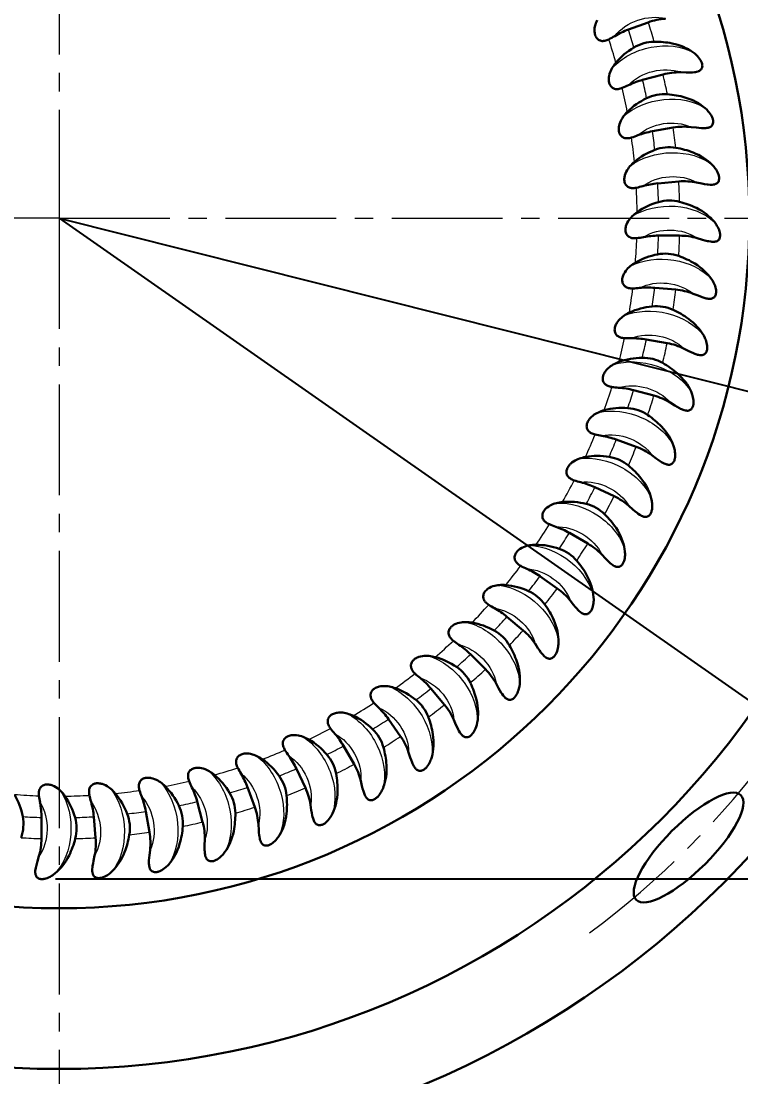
# Model space of a CAD drawing. Extents: x 89 to 617, y -10 to 440.
# Drawn here: x 232.01 to 266.08, y 161.54 to 211.52 of the extents above; entities that cross this region are included whole.
import ezdxf

# ---------------------------------------------------------------- set-up
doc = ezdxf.new("R2010")
doc.units = 0
doc.header["$LTSCALE"] = 7
doc.header["$MEASUREMENT"] = 0
doc.linetypes.add('CENTER2', pattern=[1.125, 0.75, -0.125, 0.125, -0.125])
doc.layers.get('0').update_dxf_attribs({"linetype": 'CONTINUOUS', "lineweight": 15})
for name, color, linetype, lineweight in [('1', 1, 'CENTER2', 15), ('3', 3, 'CONTINUOUS', 30), ('8', 250, 'CONTINUOUS', 15)]:
    doc.layers.add(name, color=color, linetype=linetype, lineweight=lineweight)
doc.styles.add('ITALICT', font='ITALICT.shx', dxfattribs={"width": 0.8, "height": 3})
doc.dimstyles.get("Standard").update_dxf_attribs({"dimtxt": 3, "dimasz": 3, "dimexe": 0.5, "dimexo": 0.5, "dimgap": 0.8, "dimtad": 1, "dimdsep": 46, "dimtxsty": 'ITALICT', "dimcen": 0.09, "dimazin": 2, "dimtfac": 1, "dimtmove": 0, "dimatfit": 3, "dimfxl": 1, "dimtolj": 1, "dimtzin": 0, "dimarcsym": 0})

# ---------------------------------------------------------------- blocks, each defined once
blk = doc.blocks.new('*D10')
at = {"color": 0, "lineweight": -2, "transparency": 16777216}
for p, q in [((235.162, 233.487), (314.622, 233.487)), ((314.122, 173.922), (314.122, 230.487)), ((233.636, 170.922), (314.622, 170.922))]:
    blk.add_line(p, q, dxfattribs=at)
at = {"color": 0, "transparency": 16777216}
for points in [[(313.622, 230.487), (314.622, 230.487), (314.122, 233.487)], [(313.622, 173.922), (314.622, 173.922), (314.122, 170.922)]]:
    blk.add_solid(points, dxfattribs=at)
at = {"color": 0, "transparency": 16777216, "insert": (311.822, 203.447), "char_height": 3, "attachment_point": 5, "rotation": 90, "style": 'ITALICT'}
blk.add_mtext('\\A1;62.6', dxfattribs=at)
blk = doc.blocks.new('*D48')
at = {"color": 0, "lineweight": -2, "transparency": 16777216}
for p, q in [((234.307, 278.197), (340.204, 278.197)), ((339.704, 275.197), (339.704, 129.197)), ((234.307, 126.197), (340.204, 126.197))]:
    blk.add_line(p, q, dxfattribs=at)
at = {"color": 0, "transparency": 16777216}
for points in [[(339.204, 275.197), (340.204, 275.197), (339.704, 278.197)], [(339.204, 129.197), (340.204, 129.197), (339.704, 126.197)]]:
    blk.add_solid(points, dxfattribs=at)
at = {"color": 0, "transparency": 16777216, "insert": (337.404, 202.197), "char_height": 3, "attachment_point": 5, "rotation": 90, "style": 'ITALICT'}
blk.add_mtext('\\A1;152', dxfattribs=at)
blk = doc.blocks.new('*D51')
at = {"color": 0, "lineweight": -2, "transparency": 16777216}
for p, q in [((233.807, 202.197), (289.087, 188.3)), ((306.788, 183.85), (291.997, 187.568))]:
    blk.add_line(p, q, dxfattribs=at)
at = {"color": 0, "transparency": 16777216}
blk.add_solid([(292.119, 188.053), (291.875, 187.084), (289.087, 188.3)], dxfattribs=at)
at = {"color": 0, "transparency": 16777216, "insert": (303.026, 187.167), "char_height": 3, "attachment_point": 5, "rotation": 345.8882, "style": 'ITALICT'}
blk.add_mtext('\\A1;R57', dxfattribs=at)
blk = doc.blocks.new('*D52')
at = {"color": 0, "lineweight": -2, "transparency": 16777216}
for p, q in [((233.807, 202.197), (288.098, 164.228)), ((309.376, 149.346), (290.556, 162.509))]:
    blk.add_line(p, q, dxfattribs=at)
blk.add_arc((233.807, 202.197), 66.25, 321.48913, 325.46446, dxfattribs=at)
at = {"color": 0, "transparency": 16777216}
blk.add_solid([(290.842, 162.919), (290.269, 162.099), (288.098, 164.228)], dxfattribs=at)
at = {"color": 0, "transparency": 16777216, "insert": (304.56, 155.521), "char_height": 3, "attachment_point": 5, "rotation": 325.032, "style": 'ITALICT'}
blk.add_mtext('\\A1;R66.25', dxfattribs=at)
blk = doc.blocks.new('*D54')
at = {"color": 0, "lineweight": -2, "transparency": 16777216}
for p, q in [((173.432, 224.172), (156.954, 230.17)), ((170.807, 202.197), (152.021, 202.197))]:
    blk.add_line(p, q, dxfattribs=at)
blk.add_arc((233.807, 202.197), 81.286, 162.11471, 177.88529, dxfattribs=at)
at = {"color": 0, "transparency": 16777216}
for points in [[(155.977, 227.324), (156.922, 226.999), (157.423, 229.999)], [(153.077, 205.188), (152.077, 205.206), (152.521, 202.197)]]:
    blk.add_solid(points, dxfattribs=at)
at = {"color": 0, "transparency": 16777216, "insert": (151.491, 216.712), "char_height": 3, "attachment_point": 5, "rotation": 80, "style": 'ITALICT'}
blk.add_mtext('\\A1;20°', dxfattribs=at)
blk = doc.blocks.new('*D55')
at = {"color": 0, "lineweight": -2, "transparency": 16777216}
for p, q in [((181.658, 254.346), (170.053, 265.951)), ((170.807, 202.197), (143.645, 202.197))]:
    blk.add_line(p, q, dxfattribs=at)
blk.add_arc((233.807, 202.197), 89.662, 136.91715, 178.08285, dxfattribs=at)
at = {"color": 0, "transparency": 16777216}
for points in [[(167.962, 263.789), (168.681, 263.094), (170.407, 265.598)], [(144.696, 205.189), (143.696, 205.205), (144.145, 202.197)]]:
    blk.add_solid(points, dxfattribs=at)
at = {"color": 0, "transparency": 16777216, "insert": (148.846, 237.39), "char_height": 3, "attachment_point": 5, "rotation": 67.5, "style": 'ITALICT'}
blk.add_mtext('\\A1;45°', dxfattribs=at)
blk = doc.blocks.new('*U67')
at = {"layer": '1'}
blk.add_arc((42.14, 0), 42.14, 171.5767, 188.4233, dxfattribs=at)
at = {"layer": '3'}
blk.add_ellipse((0, 0), major_axis=(0, 3.5), ratio=0.316357, dxfattribs=at)
blk = doc.blocks.new('*U68')
at = {"color": 0, "linetype": 'ByBlock', "lineweight": -2, "rotation": 135.0000000000001}
blk.add_blockref('*U67', (263.605, 172.4), dxfattribs=at)

msp = doc.modelspace()

# ---------------------------------------------------------------- linework, layer by layer
at = {"layer": '1'}
for p, q in [((233.807, 278.197), (233.807, 202.197)), ((233.807, 202.197), (171.307, 202.197)), ((233.807, 202.197), (296.307, 202.197)), ((233.807, 202.197), (233.807, 126.197))]:
    msp.add_line(p, q, dxfattribs=at)
msp.add_arc((233.807, 202.197), 57, 193.4627, 347.3297, dxfattribs=at)
at = {"layer": '3'}
for radius in [44.5, 40.28, 32.675]:
    msp.add_circle((233.807, 202.197), radius, dxfattribs=at)
at = {"layer": '8', "lineweight": 30, "ltscale": 0.02501}
for p, q in [((260.756, 211.121), (261.696, 211.463)), ((261.431, 208.738), (262.398, 208.997)), ((262.147, 203.842), (263.144, 203.929)), ((261.001, 194.05), (261.967, 193.791)), ((260.187, 191.711), (261.127, 191.369)), ((259.173, 189.452), (260.08, 189.029)), ((256.574, 185.241), (257.394, 184.667)), ((255.01, 183.321), (255.776, 182.678)), ((253.284, 181.545), (253.991, 180.838)), ((249.402, 178.477), (249.976, 177.657)), ((247.275, 177.208), (247.775, 176.341)), ((237.916, 174.109), (238.09, 173.123)), ((232.976, 173.822), (232.976, 172.821)), ((235.452, 173.857), (235.54, 172.861))]:
    msp.add_line(p, q, dxfattribs=at)
at = {"layer": '8', "lineweight": 30, "ltscale": 0.025011}
for p, q in [((261.896, 206.306), (262.881, 206.48)), ((262.183, 201.366), (263.183, 201.366)), ((262.002, 198.896), (262.999, 198.809)), ((261.607, 196.451), (262.593, 196.278)), ((251.41, 179.926), (252.053, 179.16)), ((245.046, 176.129), (245.469, 175.222)), ((242.731, 175.249), (243.073, 174.309)), ((240.349, 174.574), (240.607, 173.607))]:
    msp.add_line(p, q, dxfattribs=at)
at = {"layer": '8', "lineweight": 30, "ltscale": 0.025009}
msp.add_line((257.966, 187.29), (258.832, 186.789), dxfattribs=at)
at = {"layer": '8', "lineweight": 30}
for points in [[(259.832, 210.658), (259.787, 210.637), (259.741, 210.618), (259.693, 210.602), (259.644, 210.59), (259.612, 210.585), (259.58, 210.581), (259.55, 210.58), (259.522, 210.58), (259.474, 210.586), (259.431, 210.597), (259.395, 210.611), (259.37, 210.623), (259.348, 210.636), (259.31, 210.666), (259.277, 210.698), (259.25, 210.732), (259.227, 210.767), (259.208, 210.805), (259.196, 210.834), (259.185, 210.864), (259.172, 210.914), (259.162, 210.965), (259.156, 211.017), (259.154, 211.058), (259.155, 211.098), (259.161, 211.182), (259.175, 211.268), (259.196, 211.356), (259.218, 211.424), (259.245, 211.493), (259.276, 211.564)], [(263.816, 210.049), (263.902, 209.982), (263.944, 209.947), (263.984, 209.909), (264.035, 209.857), (264.084, 209.801), (264.129, 209.743), (264.17, 209.679), (264.191, 209.643), (264.209, 209.606), (264.222, 209.574), (264.234, 209.543), (264.245, 209.507), (264.253, 209.47), (264.257, 209.434), (264.259, 209.397), (264.254, 209.352), (264.243, 209.31), (264.226, 209.272), (264.202, 209.238), (264.175, 209.209), (264.145, 209.185), (264.12, 209.17), (264.094, 209.157), (264.067, 209.145), (264.039, 209.135), (263.982, 209.119), (263.937, 209.11), (263.892, 209.103), (263.799, 209.094), (263.737, 209.091), (263.61, 209.089), (263.486, 209.091), (263.235, 209.098)], [(260.47, 208.357), (260.424, 208.341), (260.376, 208.326), (260.327, 208.314), (260.277, 208.306), (260.244, 208.304), (260.213, 208.303), (260.183, 208.304), (260.155, 208.307), (260.107, 208.317), (260.066, 208.332), (260.031, 208.349), (260.007, 208.363), (259.986, 208.378), (259.951, 208.411), (259.921, 208.445), (259.897, 208.482), (259.878, 208.519), (259.862, 208.558), (259.852, 208.588), (259.844, 208.619), (259.835, 208.67), (259.83, 208.722), (259.829, 208.775), (259.83, 208.815), (259.834, 208.855), (259.847, 208.938), (259.869, 209.022), (259.898, 209.108), (259.926, 209.174), (259.958, 209.241), (259.996, 209.308)], [(260.906, 206.01), (260.858, 205.997), (260.809, 205.987), (260.759, 205.98), (260.709, 205.976), (260.676, 205.976), (260.644, 205.978), (260.615, 205.982), (260.587, 205.988), (260.54, 206.002), (260.501, 206.02), (260.467, 206.04), (260.445, 206.056), (260.425, 206.073), (260.393, 206.109), (260.366, 206.146), (260.346, 206.184), (260.329, 206.223), (260.317, 206.263), (260.31, 206.294), (260.305, 206.325), (260.3, 206.377), (260.299, 206.429), (260.303, 206.482), (260.308, 206.522), (260.315, 206.562), (260.336, 206.643), (260.364, 206.725), (260.401, 206.808), (260.434, 206.871), (260.473, 206.935), (260.516, 206.999)], [(264.386, 207.404), (264.466, 207.33), (264.505, 207.291), (264.541, 207.25), (264.588, 207.193), (264.631, 207.134), (264.671, 207.071), (264.707, 207.005), (264.724, 206.967), (264.739, 206.928), (264.75, 206.895), (264.758, 206.863), (264.766, 206.826), (264.771, 206.789), (264.772, 206.752), (264.77, 206.716), (264.762, 206.672), (264.747, 206.63), (264.727, 206.594), (264.7, 206.562), (264.671, 206.536), (264.638, 206.515), (264.612, 206.502), (264.585, 206.49), (264.558, 206.481), (264.529, 206.474), (264.47, 206.463), (264.425, 206.458), (264.379, 206.455), (264.286, 206.454), (264.224, 206.456), (264.098, 206.466), (263.974, 206.478), (263.725, 206.507)], [(261.135, 203.634), (261.086, 203.625), (261.037, 203.619), (260.986, 203.616), (260.936, 203.617), (260.903, 203.62), (260.872, 203.625), (260.843, 203.631), (260.815, 203.639), (260.77, 203.657), (260.732, 203.679), (260.7, 203.702), (260.68, 203.72), (260.662, 203.738), (260.632, 203.777), (260.61, 203.816), (260.592, 203.856), (260.579, 203.896), (260.57, 203.937), (260.566, 203.968), (260.564, 204), (260.563, 204.052), (260.567, 204.104), (260.575, 204.156), (260.584, 204.195), (260.595, 204.235), (260.622, 204.314), (260.658, 204.393), (260.702, 204.473), (260.74, 204.533), (260.784, 204.593), (260.833, 204.653)], [(264.724, 204.719), (264.797, 204.638), (264.832, 204.596), (264.865, 204.552), (264.906, 204.492), (264.944, 204.428), (264.978, 204.363), (265.008, 204.293), (265.022, 204.254), (265.034, 204.214), (265.041, 204.181), (265.047, 204.147), (265.052, 204.11), (265.053, 204.073), (265.051, 204.036), (265.046, 204), (265.034, 203.957), (265.016, 203.917), (264.992, 203.882), (264.963, 203.853), (264.932, 203.829), (264.897, 203.811), (264.87, 203.8), (264.842, 203.792), (264.814, 203.785), (264.785, 203.78), (264.725, 203.774), (264.68, 203.773), (264.634, 203.774), (264.541, 203.781), (264.479, 203.789), (264.354, 203.809), (264.232, 203.833), (263.986, 203.883)], [(261.156, 201.247), (261.107, 201.242), (261.057, 201.241), (261.006, 201.242), (260.956, 201.248), (260.924, 201.253), (260.893, 201.261), (260.865, 201.27), (260.838, 201.28), (260.795, 201.302), (260.759, 201.326), (260.729, 201.352), (260.71, 201.372), (260.694, 201.392), (260.668, 201.433), (260.649, 201.474), (260.635, 201.515), (260.626, 201.556), (260.62, 201.598), (260.619, 201.629), (260.619, 201.661), (260.623, 201.713), (260.632, 201.764), (260.644, 201.816), (260.656, 201.854), (260.67, 201.892), (260.705, 201.969), (260.747, 202.044), (260.798, 202.12), (260.841, 202.176), (260.89, 202.232), (260.944, 202.288)], [(264.826, 202.015), (264.892, 201.928), (264.923, 201.883), (264.952, 201.836), (264.988, 201.772), (265.02, 201.706), (265.049, 201.638), (265.072, 201.566), (265.082, 201.526), (265.09, 201.485), (265.095, 201.451), (265.098, 201.417), (265.099, 201.38), (265.098, 201.343), (265.093, 201.306), (265.084, 201.271), (265.069, 201.228), (265.047, 201.19), (265.02, 201.158), (264.989, 201.131), (264.955, 201.111), (264.92, 201.095), (264.892, 201.087), (264.863, 201.081), (264.834, 201.076), (264.805, 201.074), (264.745, 201.073), (264.7, 201.076), (264.654, 201.081), (264.563, 201.097), (264.501, 201.11), (264.379, 201.141), (264.259, 201.175), (264.019, 201.246)], [(260.969, 198.867), (260.92, 198.867), (260.87, 198.869), (260.819, 198.875), (260.77, 198.885), (260.738, 198.893), (260.709, 198.904), (260.681, 198.915), (260.655, 198.928), (260.614, 198.953), (260.58, 198.981), (260.553, 199.009), (260.536, 199.03), (260.522, 199.052), (260.499, 199.095), (260.483, 199.137), (260.473, 199.179), (260.468, 199.221), (260.466, 199.263), (260.467, 199.295), (260.47, 199.326), (260.479, 199.378), (260.492, 199.428), (260.509, 199.478), (260.524, 199.515), (260.542, 199.552), (260.582, 199.625), (260.631, 199.697), (260.688, 199.768), (260.737, 199.82), (260.79, 199.872), (260.849, 199.922)], [(264.692, 199.312), (264.75, 199.22), (264.777, 199.172), (264.802, 199.123), (264.832, 199.056), (264.859, 198.988), (264.881, 198.917), (264.898, 198.843), (264.905, 198.802), (264.909, 198.761), (264.911, 198.727), (264.911, 198.693), (264.909, 198.656), (264.904, 198.619), (264.896, 198.583), (264.885, 198.548), (264.865, 198.508), (264.84, 198.472), (264.811, 198.441), (264.777, 198.417), (264.742, 198.4), (264.705, 198.388), (264.677, 198.382), (264.648, 198.378), (264.618, 198.377), (264.589, 198.377), (264.53, 198.381), (264.484, 198.388), (264.439, 198.397), (264.35, 198.42), (264.29, 198.439), (264.17, 198.481), (264.054, 198.525), (263.821, 198.617)], [(260.576, 196.512), (260.527, 196.516), (260.477, 196.523), (260.427, 196.534), (260.379, 196.548), (260.348, 196.559), (260.319, 196.572), (260.293, 196.585), (260.268, 196.6), (260.23, 196.629), (260.198, 196.66), (260.173, 196.69), (260.158, 196.713), (260.146, 196.735), (260.127, 196.78), (260.115, 196.824), (260.109, 196.867), (260.107, 196.909), (260.109, 196.951), (260.113, 196.982), (260.118, 197.014), (260.132, 197.064), (260.149, 197.113), (260.17, 197.161), (260.189, 197.197), (260.209, 197.232), (260.256, 197.301), (260.311, 197.369), (260.374, 197.434), (260.427, 197.482), (260.485, 197.529), (260.547, 197.574)], [(264.323, 196.632), (264.373, 196.534), (264.395, 196.484), (264.416, 196.434), (264.44, 196.364), (264.461, 196.294), (264.477, 196.221), (264.487, 196.146), (264.491, 196.105), (264.491, 196.063), (264.49, 196.029), (264.488, 195.996), (264.482, 195.959), (264.474, 195.922), (264.463, 195.887), (264.448, 195.854), (264.425, 195.815), (264.398, 195.781), (264.366, 195.754), (264.33, 195.733), (264.294, 195.718), (264.256, 195.71), (264.227, 195.706), (264.198, 195.705), (264.168, 195.706), (264.139, 195.708), (264.08, 195.718), (264.036, 195.729), (263.992, 195.742), (263.904, 195.773), (263.846, 195.796), (263.731, 195.848), (263.619, 195.903), (263.394, 196.015)], [(259.978, 194.201), (259.93, 194.209), (259.881, 194.221), (259.832, 194.235), (259.785, 194.253), (259.756, 194.267), (259.728, 194.282), (259.703, 194.298), (259.68, 194.315), (259.644, 194.347), (259.615, 194.381), (259.593, 194.413), (259.58, 194.437), (259.57, 194.461), (259.555, 194.507), (259.547, 194.551), (259.544, 194.595), (259.546, 194.637), (259.552, 194.679), (259.558, 194.71), (259.567, 194.74), (259.584, 194.789), (259.606, 194.836), (259.631, 194.883), (259.653, 194.917), (259.676, 194.95), (259.729, 195.015), (259.789, 195.077), (259.858, 195.137), (259.915, 195.18), (259.976, 195.222), (260.043, 195.261)], [(263.722, 193.993), (263.763, 193.892), (263.781, 193.84), (263.797, 193.788), (263.816, 193.717), (263.83, 193.644), (263.839, 193.571), (263.843, 193.496), (263.843, 193.454), (263.84, 193.412), (263.836, 193.379), (263.83, 193.345), (263.822, 193.309), (263.81, 193.273), (263.796, 193.239), (263.779, 193.207), (263.753, 193.17), (263.722, 193.139), (263.688, 193.115), (263.65, 193.097), (263.613, 193.086), (263.574, 193.08), (263.545, 193.08), (263.516, 193.081), (263.487, 193.084), (263.458, 193.09), (263.4, 193.104), (263.357, 193.119), (263.314, 193.136), (263.23, 193.174), (263.174, 193.203), (263.064, 193.265), (262.957, 193.329), (262.743, 193.46)], [(259.182, 191.95), (259.134, 191.963), (259.086, 191.979), (259.039, 191.997), (258.994, 192.019), (258.966, 192.036), (258.939, 192.053), (258.916, 192.071), (258.894, 192.09), (258.861, 192.126), (258.836, 192.161), (258.816, 192.195), (258.806, 192.22), (258.797, 192.245), (258.787, 192.292), (258.782, 192.337), (258.784, 192.381), (258.789, 192.423), (258.798, 192.464), (258.808, 192.494), (258.819, 192.523), (258.84, 192.571), (258.866, 192.616), (258.895, 192.66), (258.92, 192.692), (258.946, 192.723), (259.004, 192.783), (259.07, 192.84), (259.143, 192.893), (259.204, 192.932), (259.269, 192.967), (259.338, 193.001)], [(262.893, 191.417), (262.925, 191.313), (262.939, 191.26), (262.95, 191.206), (262.962, 191.134), (262.97, 191.06), (262.973, 190.986), (262.971, 190.911), (262.967, 190.869), (262.96, 190.828), (262.953, 190.795), (262.945, 190.762), (262.933, 190.727), (262.918, 190.692), (262.901, 190.66), (262.881, 190.629), (262.852, 190.595), (262.819, 190.567), (262.782, 190.545), (262.744, 190.531), (262.705, 190.523), (262.666, 190.521), (262.637, 190.522), (262.608, 190.526), (262.58, 190.532), (262.551, 190.54), (262.495, 190.56), (262.453, 190.578), (262.412, 190.599), (262.331, 190.644), (262.278, 190.678), (262.174, 190.749), (262.073, 190.822), (261.871, 190.971)], [(258.192, 189.778), (258.146, 189.795), (258.1, 189.814), (258.054, 189.837), (258.011, 189.863), (257.984, 189.882), (257.96, 189.901), (257.938, 189.922), (257.918, 189.942), (257.888, 189.98), (257.866, 190.018), (257.85, 190.054), (257.841, 190.08), (257.835, 190.105), (257.828, 190.153), (257.828, 190.198), (257.833, 190.241), (257.842, 190.283), (257.855, 190.323), (257.867, 190.352), (257.88, 190.38), (257.906, 190.425), (257.936, 190.468), (257.969, 190.51), (257.996, 190.539), (258.025, 190.568), (258.088, 190.623), (258.158, 190.674), (258.236, 190.721), (258.3, 190.753), (258.368, 190.784), (258.44, 190.811)], [(257.017, 187.7), (256.972, 187.721), (256.928, 187.744), (256.885, 187.771), (256.844, 187.8), (256.819, 187.821), (256.796, 187.843), (256.776, 187.865), (256.758, 187.887), (256.732, 187.928), (256.712, 187.967), (256.7, 188.004), (256.693, 188.031), (256.689, 188.056), (256.687, 188.105), (256.691, 188.15), (256.699, 188.193), (256.712, 188.233), (256.728, 188.272), (256.743, 188.3), (256.759, 188.327), (256.788, 188.37), (256.821, 188.41), (256.858, 188.448), (256.888, 188.476), (256.919, 188.502), (256.987, 188.551), (257.061, 188.595), (257.143, 188.635), (257.209, 188.662), (257.279, 188.686), (257.354, 188.707)], [(261.843, 188.923), (261.866, 188.816), (261.875, 188.762), (261.881, 188.708), (261.887, 188.635), (261.888, 188.561), (261.885, 188.487), (261.876, 188.412), (261.868, 188.371), (261.858, 188.331), (261.849, 188.298), (261.837, 188.266), (261.822, 188.232), (261.805, 188.199), (261.785, 188.168), (261.762, 188.139), (261.73, 188.108), (261.695, 188.082), (261.657, 188.064), (261.617, 188.053), (261.578, 188.049), (261.539, 188.05), (261.51, 188.054), (261.482, 188.061), (261.454, 188.069), (261.426, 188.079), (261.372, 188.104), (261.332, 188.126), (261.292, 188.15), (261.216, 188.202), (261.166, 188.24), (261.068, 188.32), (260.974, 188.402), (260.786, 188.568)], [(255.665, 185.732), (255.622, 185.757), (255.58, 185.784), (255.54, 185.814), (255.502, 185.847), (255.478, 185.871), (255.458, 185.894), (255.439, 185.918), (255.424, 185.942), (255.401, 185.984), (255.385, 186.025), (255.376, 186.063), (255.372, 186.09), (255.37, 186.116), (255.372, 186.164), (255.379, 186.209), (255.392, 186.251), (255.408, 186.29), (255.428, 186.327), (255.444, 186.354), (255.463, 186.38), (255.496, 186.42), (255.532, 186.457), (255.572, 186.492), (255.604, 186.516), (255.637, 186.54), (255.709, 186.582), (255.787, 186.62), (255.872, 186.653), (255.94, 186.674), (256.012, 186.692), (256.088, 186.707)], [(260.579, 186.53), (260.593, 186.422), (260.597, 186.367), (260.599, 186.312), (260.598, 186.239), (260.593, 186.166), (260.583, 186.092), (260.568, 186.018), (260.556, 185.978), (260.543, 185.939), (260.53, 185.907), (260.516, 185.876), (260.498, 185.843), (260.478, 185.812), (260.456, 185.783), (260.431, 185.756), (260.396, 185.728), (260.358, 185.705), (260.319, 185.691), (260.278, 185.683), (260.239, 185.682), (260.2, 185.687), (260.172, 185.693), (260.144, 185.702), (260.117, 185.713), (260.09, 185.726), (260.038, 185.755), (260, 185.78), (259.963, 185.808), (259.892, 185.867), (259.845, 185.909), (259.755, 185.997), (259.668, 186.086), (259.496, 186.268)], [(254.147, 183.89), (254.106, 183.918), (254.067, 183.949), (254.029, 183.983), (253.994, 184.019), (253.973, 184.044), (253.954, 184.069), (253.938, 184.095), (253.925, 184.119), (253.906, 184.164), (253.894, 184.206), (253.887, 184.245), (253.886, 184.272), (253.886, 184.298), (253.892, 184.346), (253.904, 184.39), (253.92, 184.43), (253.939, 184.468), (253.962, 184.503), (253.981, 184.528), (254.002, 184.552), (254.038, 184.589), (254.078, 184.623), (254.12, 184.655), (254.154, 184.676), (254.19, 184.697), (254.265, 184.733), (254.346, 184.764), (254.433, 184.789), (254.503, 184.804), (254.576, 184.816), (254.653, 184.824)], [(259.112, 184.257), (259.116, 184.147), (259.115, 184.093), (259.112, 184.038), (259.105, 183.965), (259.094, 183.892), (259.078, 183.82), (259.056, 183.748), (259.041, 183.709), (259.024, 183.67), (259.009, 183.64), (258.992, 183.611), (258.971, 183.579), (258.949, 183.55), (258.924, 183.523), (258.897, 183.499), (258.859, 183.473), (258.82, 183.454), (258.779, 183.443), (258.738, 183.439), (258.699, 183.441), (258.661, 183.449), (258.633, 183.458), (258.606, 183.47), (258.58, 183.483), (258.555, 183.498), (258.506, 183.531), (258.47, 183.56), (258.435, 183.59), (258.369, 183.655), (258.327, 183.701), (258.244, 183.797), (258.165, 183.894), (258.009, 184.09)], [(252.474, 182.187), (252.436, 182.218), (252.399, 182.253), (252.365, 182.29), (252.333, 182.329), (252.314, 182.356), (252.298, 182.382), (252.284, 182.409), (252.272, 182.435), (252.257, 182.481), (252.249, 182.524), (252.246, 182.563), (252.247, 182.59), (252.25, 182.616), (252.26, 182.663), (252.275, 182.706), (252.295, 182.745), (252.318, 182.781), (252.343, 182.814), (252.364, 182.837), (252.387, 182.86), (252.426, 182.893), (252.469, 182.924), (252.514, 182.951), (252.55, 182.97), (252.587, 182.987), (252.665, 183.016), (252.748, 183.04), (252.838, 183.058), (252.909, 183.067), (252.983, 183.072), (253.06, 183.073)], [(257.452, 182.12), (257.446, 182.01), (257.441, 181.956), (257.433, 181.902), (257.42, 181.829), (257.402, 181.758), (257.38, 181.687), (257.352, 181.617), (257.334, 181.58), (257.314, 181.543), (257.296, 181.514), (257.276, 181.486), (257.253, 181.457), (257.228, 181.43), (257.2, 181.405), (257.171, 181.383), (257.132, 181.361), (257.091, 181.346), (257.05, 181.338), (257.008, 181.337), (256.97, 181.343), (256.932, 181.355), (256.906, 181.366), (256.88, 181.38), (256.855, 181.395), (256.831, 181.412), (256.785, 181.45), (256.752, 181.481), (256.72, 181.515), (256.66, 181.585), (256.621, 181.635), (256.547, 181.737), (256.477, 181.841), (256.339, 182.05)], [(250.659, 180.636), (250.624, 180.671), (250.59, 180.708), (250.559, 180.748), (250.531, 180.79), (250.514, 180.818), (250.5, 180.846), (250.489, 180.874), (250.48, 180.901), (250.469, 180.948), (250.464, 180.992), (250.465, 181.031), (250.468, 181.058), (250.473, 181.083), (250.487, 181.13), (250.506, 181.171), (250.529, 181.208), (250.555, 181.241), (250.583, 181.272), (250.606, 181.294), (250.631, 181.314), (250.673, 181.344), (250.718, 181.37), (250.766, 181.394), (250.803, 181.409), (250.841, 181.423), (250.921, 181.446), (251.007, 181.462), (251.097, 181.472), (251.169, 181.475), (251.243, 181.473), (251.32, 181.468)], [(248.715, 179.249), (248.684, 179.287), (248.654, 179.327), (248.626, 179.37), (248.601, 179.414), (248.587, 179.443), (248.576, 179.473), (248.567, 179.501), (248.56, 179.529), (248.553, 179.577), (248.553, 179.621), (248.557, 179.66), (248.562, 179.686), (248.569, 179.711), (248.588, 179.756), (248.61, 179.795), (248.636, 179.83), (248.665, 179.862), (248.696, 179.89), (248.721, 179.909), (248.747, 179.927), (248.791, 179.953), (248.839, 179.976), (248.888, 179.995), (248.926, 180.007), (248.966, 180.018), (249.048, 180.033), (249.134, 180.042), (249.225, 180.044), (249.296, 180.04), (249.37, 180.033), (249.446, 180.02)], [(255.612, 180.135), (255.597, 180.027), (255.587, 179.973), (255.575, 179.92), (255.555, 179.849), (255.531, 179.779), (255.503, 179.711), (255.468, 179.643), (255.447, 179.608), (255.424, 179.573), (255.404, 179.546), (255.382, 179.52), (255.356, 179.493), (255.329, 179.468), (255.299, 179.445), (255.269, 179.426), (255.227, 179.407), (255.185, 179.396), (255.143, 179.391), (255.102, 179.395), (255.064, 179.404), (255.028, 179.418), (255.002, 179.432), (254.978, 179.448), (254.954, 179.465), (254.932, 179.485), (254.889, 179.526), (254.859, 179.561), (254.83, 179.596), (254.776, 179.672), (254.742, 179.724), (254.678, 179.833), (254.617, 179.942), (254.498, 180.162)], [(246.658, 178.037), (246.63, 178.078), (246.604, 178.12), (246.58, 178.165), (246.559, 178.211), (246.548, 178.242), (246.539, 178.272), (246.533, 178.301), (246.528, 178.329), (246.526, 178.378), (246.529, 178.421), (246.536, 178.46), (246.544, 178.486), (246.553, 178.51), (246.576, 178.553), (246.601, 178.59), (246.63, 178.623), (246.661, 178.652), (246.695, 178.677), (246.721, 178.694), (246.749, 178.71), (246.796, 178.732), (246.845, 178.75), (246.895, 178.765), (246.935, 178.774), (246.975, 178.781), (247.058, 178.789), (247.145, 178.791), (247.235, 178.784), (247.306, 178.775), (247.379, 178.761), (247.454, 178.742)], [(253.606, 178.319), (253.582, 178.212), (253.567, 178.159), (253.55, 178.107), (253.524, 178.039), (253.495, 177.971), (253.46, 177.906), (253.42, 177.841), (253.396, 177.808), (253.37, 177.775), (253.347, 177.75), (253.323, 177.726), (253.295, 177.701), (253.266, 177.678), (253.235, 177.659), (253.202, 177.642), (253.16, 177.627), (253.117, 177.619), (253.074, 177.619), (253.034, 177.625), (252.997, 177.638), (252.962, 177.656), (252.937, 177.672), (252.914, 177.689), (252.892, 177.709), (252.872, 177.73), (252.833, 177.775), (252.806, 177.812), (252.78, 177.85), (252.733, 177.93), (252.704, 177.985), (252.649, 178.099), (252.598, 178.213), (252.498, 178.443)], [(244.504, 177.009), (244.479, 177.052), (244.457, 177.097), (244.437, 177.143), (244.42, 177.191), (244.412, 177.222), (244.406, 177.253), (244.402, 177.283), (244.4, 177.311), (244.401, 177.36), (244.408, 177.403), (244.419, 177.441), (244.429, 177.466), (244.44, 177.489), (244.466, 177.53), (244.495, 177.565), (244.527, 177.595), (244.56, 177.621), (244.596, 177.643), (244.624, 177.658), (244.653, 177.671), (244.701, 177.689), (244.751, 177.703), (244.803, 177.714), (244.843, 177.719), (244.884, 177.722), (244.967, 177.724), (245.054, 177.717), (245.144, 177.703), (245.214, 177.687), (245.285, 177.667), (245.358, 177.642)], [(242.268, 176.173), (242.247, 176.217), (242.228, 176.264), (242.212, 176.312), (242.2, 176.361), (242.195, 176.393), (242.191, 176.425), (242.19, 176.455), (242.191, 176.483), (242.196, 176.531), (242.207, 176.573), (242.221, 176.61), (242.233, 176.635), (242.246, 176.657), (242.276, 176.695), (242.308, 176.727), (242.342, 176.754), (242.378, 176.777), (242.415, 176.797), (242.444, 176.809), (242.474, 176.819), (242.524, 176.833), (242.575, 176.843), (242.628, 176.848), (242.668, 176.85), (242.709, 176.85), (242.792, 176.844), (242.878, 176.83), (242.966, 176.808), (243.034, 176.787), (243.103, 176.76), (243.174, 176.728)], [(251.45, 176.684), (251.416, 176.58), (251.397, 176.529), (251.375, 176.478), (251.344, 176.412), (251.308, 176.348), (251.268, 176.285), (251.223, 176.225), (251.196, 176.193), (251.167, 176.163), (251.142, 176.14), (251.116, 176.118), (251.086, 176.096), (251.055, 176.076), (251.022, 176.059), (250.988, 176.045), (250.944, 176.034), (250.901, 176.03), (250.859, 176.033), (250.819, 176.043), (250.783, 176.059), (250.75, 176.08), (250.727, 176.098), (250.706, 176.117), (250.686, 176.139), (250.667, 176.161), (250.632, 176.21), (250.608, 176.249), (250.586, 176.289), (250.546, 176.373), (250.522, 176.431), (250.477, 176.549), (250.436, 176.667), (250.357, 176.904)], [(239.967, 175.534), (239.951, 175.581), (239.936, 175.629), (239.925, 175.678), (239.917, 175.728), (239.914, 175.76), (239.913, 175.792), (239.914, 175.822), (239.917, 175.85), (239.927, 175.898), (239.942, 175.939), (239.959, 175.974), (239.973, 175.997), (239.988, 176.018), (240.021, 176.054), (240.056, 176.083), (240.092, 176.107), (240.129, 176.127), (240.168, 176.143), (240.198, 176.153), (240.229, 176.161), (240.28, 176.17), (240.332, 176.175), (240.385, 176.176), (240.425, 176.175), (240.466, 176.171), (240.548, 176.158), (240.632, 176.136), (240.718, 176.107), (240.784, 176.079), (240.851, 176.047), (240.918, 176.009)], [(235.244, 174.87), (235.235, 174.918), (235.229, 174.968), (235.227, 175.019), (235.227, 175.069), (235.23, 175.102), (235.235, 175.133), (235.242, 175.162), (235.249, 175.189), (235.268, 175.234), (235.289, 175.273), (235.312, 175.304), (235.33, 175.325), (235.348, 175.343), (235.387, 175.372), (235.426, 175.395), (235.466, 175.413), (235.506, 175.425), (235.547, 175.434), (235.579, 175.439), (235.61, 175.441), (235.662, 175.441), (235.714, 175.437), (235.766, 175.429), (235.806, 175.421), (235.845, 175.41), (235.924, 175.383), (236.003, 175.347), (236.083, 175.303), (236.143, 175.264), (236.203, 175.221), (236.263, 175.172)], [(237.62, 175.099), (237.608, 175.147), (237.597, 175.196), (237.59, 175.246), (237.586, 175.296), (237.586, 175.329), (237.588, 175.36), (237.592, 175.39), (237.598, 175.418), (237.612, 175.464), (237.63, 175.504), (237.65, 175.538), (237.666, 175.56), (237.683, 175.579), (237.719, 175.612), (237.756, 175.638), (237.794, 175.659), (237.833, 175.675), (237.873, 175.688), (237.904, 175.695), (237.935, 175.7), (237.987, 175.705), (238.039, 175.705), (238.092, 175.702), (238.132, 175.697), (238.172, 175.69), (238.253, 175.669), (238.335, 175.641), (238.418, 175.604), (238.481, 175.57), (238.545, 175.532), (238.609, 175.489)], [(249.159, 175.244), (249.116, 175.143), (249.093, 175.093), (249.067, 175.045), (249.03, 174.982), (248.989, 174.921), (248.943, 174.862), (248.893, 174.806), (248.863, 174.777), (248.832, 174.749), (248.805, 174.728), (248.777, 174.709), (248.746, 174.689), (248.712, 174.672), (248.678, 174.658), (248.644, 174.647), (248.599, 174.64), (248.555, 174.64), (248.514, 174.646), (248.475, 174.66), (248.44, 174.679), (248.409, 174.702), (248.388, 174.722), (248.368, 174.744), (248.35, 174.767), (248.333, 174.791), (248.303, 174.842), (248.283, 174.883), (248.264, 174.925), (248.232, 175.012), (248.213, 175.072), (248.178, 175.194), (248.148, 175.315), (248.089, 175.558)], [(232.857, 174.849), (232.853, 174.898), (232.851, 174.948), (232.852, 174.999), (232.858, 175.049), (232.863, 175.081), (232.871, 175.111), (232.88, 175.14), (232.89, 175.166), (232.912, 175.21), (232.936, 175.246), (232.962, 175.276), (232.982, 175.294), (233.002, 175.311), (233.043, 175.337), (233.084, 175.356), (233.125, 175.37), (233.167, 175.379), (233.208, 175.384), (233.24, 175.386), (233.271, 175.386), (233.323, 175.382), (233.375, 175.373), (233.426, 175.36), (233.464, 175.348), (233.503, 175.334), (233.579, 175.3), (233.655, 175.258), (233.73, 175.207), (233.787, 175.163), (233.843, 175.115), (233.898, 175.061)], [(246.751, 174.008), (246.7, 173.911), (246.672, 173.864), (246.642, 173.818), (246.6, 173.759), (246.553, 173.701), (246.503, 173.647), (246.448, 173.595), (246.416, 173.569), (246.382, 173.544), (246.354, 173.525), (246.325, 173.508), (246.291, 173.492), (246.257, 173.478), (246.221, 173.467), (246.186, 173.459), (246.141, 173.456), (246.097, 173.459), (246.056, 173.47), (246.019, 173.487), (245.986, 173.508), (245.957, 173.534), (245.938, 173.556), (245.92, 173.579), (245.904, 173.604), (245.889, 173.629), (245.864, 173.683), (245.847, 173.726), (245.832, 173.769), (245.808, 173.859), (245.794, 173.92), (245.77, 174.044), (245.75, 174.167), (245.713, 174.415)], [(244.245, 172.987), (244.186, 172.895), (244.154, 172.851), (244.12, 172.808), (244.073, 172.752), (244.021, 172.699), (243.967, 172.649), (243.907, 172.602), (243.873, 172.579), (243.837, 172.557), (243.807, 172.541), (243.777, 172.527), (243.742, 172.513), (243.706, 172.502), (243.67, 172.494), (243.634, 172.49), (243.589, 172.49), (243.546, 172.497), (243.506, 172.511), (243.47, 172.532), (243.44, 172.556), (243.413, 172.585), (243.395, 172.608), (243.38, 172.632), (243.366, 172.658), (243.354, 172.685), (243.333, 172.741), (243.32, 172.785), (243.309, 172.829), (243.292, 172.921), (243.284, 172.983), (243.271, 173.108), (243.262, 173.233), (243.247, 173.483)], [(241.66, 172.189), (241.593, 172.102), (241.557, 172.061), (241.519, 172.021), (241.467, 171.969), (241.412, 171.921), (241.353, 171.876), (241.289, 171.835), (241.253, 171.814), (241.216, 171.796), (241.185, 171.782), (241.153, 171.771), (241.117, 171.76), (241.08, 171.752), (241.044, 171.747), (241.008, 171.746), (240.963, 171.751), (240.92, 171.762), (240.882, 171.779), (240.848, 171.802), (240.819, 171.829), (240.795, 171.86), (240.78, 171.885), (240.767, 171.911), (240.755, 171.938), (240.745, 171.965), (240.729, 172.023), (240.72, 172.068), (240.713, 172.113), (240.704, 172.205), (240.701, 172.268), (240.7, 172.394), (240.701, 172.519), (240.708, 172.77)], [(233.625, 171.179), (233.538, 171.113), (233.493, 171.082), (233.446, 171.053), (233.383, 171.017), (233.316, 170.984), (233.248, 170.956), (233.176, 170.933), (233.136, 170.922), (233.095, 170.914), (233.061, 170.909), (233.027, 170.906), (232.99, 170.905), (232.953, 170.907), (232.916, 170.912), (232.881, 170.92), (232.839, 170.936), (232.801, 170.958), (232.768, 170.985), (232.741, 171.016), (232.721, 171.049), (232.706, 171.085), (232.697, 171.113), (232.691, 171.141), (232.687, 171.171), (232.684, 171.2), (232.684, 171.26), (232.686, 171.305), (232.691, 171.351), (232.707, 171.442), (232.72, 171.503), (232.751, 171.626), (232.785, 171.746), (232.857, 171.986)], [(236.329, 171.281), (236.248, 171.208), (236.206, 171.173), (236.162, 171.14), (236.102, 171.098), (236.039, 171.06), (235.973, 171.026), (235.903, 170.997), (235.864, 170.983), (235.824, 170.971), (235.791, 170.963), (235.758, 170.957), (235.72, 170.953), (235.683, 170.952), (235.646, 170.953), (235.61, 170.959), (235.567, 170.971), (235.527, 170.989), (235.492, 171.013), (235.463, 171.042), (235.44, 171.073), (235.421, 171.107), (235.41, 171.134), (235.402, 171.162), (235.395, 171.191), (235.39, 171.22), (235.384, 171.279), (235.383, 171.325), (235.384, 171.371), (235.392, 171.463), (235.399, 171.525), (235.42, 171.65), (235.443, 171.773), (235.493, 172.018)], [(239.014, 171.619), (238.94, 171.538), (238.901, 171.5), (238.86, 171.463), (238.803, 171.417), (238.744, 171.373), (238.681, 171.334), (238.615, 171.298), (238.577, 171.281), (238.538, 171.266), (238.506, 171.255), (238.473, 171.246), (238.436, 171.239), (238.399, 171.234), (238.362, 171.233), (238.326, 171.235), (238.282, 171.243), (238.241, 171.257), (238.204, 171.278), (238.172, 171.304), (238.146, 171.334), (238.125, 171.366), (238.112, 171.392), (238.101, 171.419), (238.091, 171.447), (238.084, 171.476), (238.073, 171.534), (238.068, 171.58), (238.065, 171.626), (238.064, 171.718), (238.066, 171.781), (238.076, 171.907), (238.089, 172.031), (238.117, 172.28)]]:
    msp.add_lwpolyline(points, dxfattribs=at)
for centre, radius, start, end in [((262.712, 208.678), 2.965, 93.6809, 110.0394), ((262.035, 207.61), 3.737, 110.0191, 120.9749), ((258.073, 214.13), 3.892, 296.8669, 301.5882), ((261.997, 208.654), 1.891, 90.3688, 121.0375), ((262.045, 206.545), 3.999, 78.7342, 90.8647), ((262.675, 207.439), 3.281, 120.2542, 139.9096), ((261.689, 208.306), 1.967, 140.716, 149.3701), ((263.167, 206.134), 2.965, 88.6809, 105.0394), ((259.021, 211.969), 3.892, 291.8669, 296.5882), ((262.4, 205.129), 3.737, 105.0191, 115.9749), ((262.452, 206.172), 1.891, 85.3699, 116.0365), ((262.317, 204.068), 3.999, 73.7342, 85.8647), ((263.022, 204.903), 3.281, 115.2542, 134.9096), ((262.115, 205.853), 1.967, 135.716, 144.3701), ((263.398, 203.56), 2.965, 83.6809, 100.0394), ((259.777, 209.735), 3.892, 286.8669, 291.5882), ((262.546, 202.626), 3.737, 100.0191, 110.9749), ((263.147, 202.346), 3.281, 110.2542, 129.9096), ((262.69, 203.661), 1.891, 80.3685, 111.0377), ((262.371, 201.576), 3.999, 68.7342, 80.8647), ((262.326, 203.371), 1.967, 130.716, 139.3701), ((263.404, 200.976), 2.965, 78.6809, 95.0394), ((260.335, 207.443), 3.892, 281.8669, 286.5882), ((262.474, 200.12), 3.737, 95.0191, 105.9749), ((263.048, 199.789), 3.281, 105.2542, 124.9096), ((262.707, 201.138), 1.891, 75.3703, 106.0357), ((262.208, 199.089), 3.999, 63.7342, 75.8647), ((262.32, 200.881), 1.967, 125.716, 134.3701), ((260.691, 205.111), 3.892, 276.8669, 281.5882), ((262.184, 197.629), 3.737, 90.0191, 100.9749), ((263.185, 198.401), 2.965, 73.6809, 90.0394), ((262.727, 197.249), 3.281, 100.2542, 119.9096), ((262.505, 198.623), 1.891, 70.3687, 101.0375), ((262.097, 198.401), 1.967, 120.716, 129.3701), ((261.829, 196.625), 3.999, 58.7342, 70.8647), ((260.842, 202.756), 3.892, 271.8669, 276.5882), ((261.678, 195.173), 3.737, 85.0191, 95.9749), ((262.743, 195.855), 2.965, 68.6809, 85.0394), ((262.186, 194.748), 3.281, 95.2542, 114.9096), ((262.084, 196.135), 1.891, 65.3696, 96.0366), ((261.658, 195.95), 1.967, 115.716, 124.3701), ((261.237, 194.204), 3.999, 53.7342, 65.8647), ((260.788, 200.398), 3.892, 266.8669, 271.5882), ((260.96, 192.771), 3.737, 80.0191, 90.9749), ((262.08, 193.357), 2.965, 63.6809, 80.0394), ((261.429, 192.303), 3.281, 90.2542, 109.9096), ((261.448, 193.694), 1.891, 60.3688, 91.0375), ((261.008, 193.547), 1.967, 110.716, 119.3701), ((260.436, 191.844), 3.999, 48.7342, 60.8647), ((260.529, 198.053), 3.892, 261.8669, 266.5882), ((260.035, 190.44), 3.737, 75.0191, 85.9749), ((261.202, 190.927), 2.965, 58.6809, 75.0394), ((260.15, 191.209), 1.967, 105.716, 114.3701), ((260.461, 189.933), 3.281, 85.2542, 104.9096), ((260.602, 191.317), 1.891, 55.3688, 86.0375), ((259.432, 189.563), 3.999, 43.7342, 55.8647), ((260.066, 195.74), 3.892, 256.8669, 261.5882), ((258.91, 188.199), 3.737, 70.0191, 80.9749), ((259.291, 187.657), 3.281, 80.2542, 99.9096), ((260.115, 188.582), 2.965, 53.6809, 70.0394), ((259.092, 188.955), 1.967, 100.716, 109.3701), ((259.552, 189.023), 1.891, 50.3688, 81.0375), ((258.234, 187.377), 3.999, 38.7342, 50.8647), ((259.403, 193.476), 3.892, 251.8669, 256.5882), ((257.595, 186.064), 3.737, 65.0191, 75.9749), ((258.828, 186.341), 2.965, 48.6809, 65.0394), ((257.842, 186.802), 1.967, 95.716, 104.3701), ((257.927, 185.491), 3.281, 75.2542, 94.9096), ((258.306, 186.83), 1.891, 45.3688, 76.0375), ((256.849, 185.305), 3.999, 33.7342, 45.8647), ((258.546, 191.279), 3.892, 246.8669, 251.5882), ((256.098, 184.053), 3.737, 60.0191, 70.9749), ((256.409, 184.765), 1.967, 90.716, 99.3701), ((256.379, 183.452), 3.281, 70.2542, 89.9096), ((256.873, 184.753), 1.891, 40.3688, 71.0375), ((257.351, 184.22), 2.965, 43.6809, 60.0394), ((255.289, 183.361), 3.999, 28.7342, 40.8647), ((257.5, 189.164), 3.892, 241.8669, 246.5882), ((254.432, 182.179), 3.737, 55.0191, 65.9749), ((254.803, 182.862), 1.967, 85.716, 94.3701), ((254.659, 181.557), 3.281, 65.2542, 84.9096), ((255.265, 182.809), 1.891, 35.3688, 66.0375), ((255.695, 182.237), 2.965, 38.6809, 55.0394), ((256.274, 187.149), 3.892, 236.8669, 241.5882), ((252.609, 180.458), 3.737, 50.0191, 60.9749), ((253.566, 181.56), 3.999, 23.7342, 35.8647), ((253.038, 181.106), 1.967, 80.716, 89.3701), ((252.781, 179.818), 3.281, 60.2542, 79.9096), ((253.494, 181.013), 1.891, 30.3688, 61.0375), ((253.872, 180.405), 2.965, 33.6809, 50.0394), ((254.877, 185.248), 3.892, 231.8669, 236.5882), ((250.642, 178.902), 3.737, 45.0191, 55.9749), ((251.692, 179.917), 3.999, 18.7342, 30.8647), ((251.127, 179.51), 1.967, 75.716, 84.3701), ((250.759, 178.25), 3.28, 55.2668, 74.9273), ((251.572, 179.378), 1.891, 25.3688, 56.0374), ((253.319, 183.476), 3.892, 226.8669, 231.5882), ((251.896, 178.739), 2.965, 28.6809, 45.0395), ((249.084, 178.087), 1.967, 70.716, 79.3701), ((248.606, 176.863), 3.281, 50.2542, 69.9096), ((248.548, 177.523), 3.737, 40.0191, 50.9749), ((249.682, 178.443), 3.999, 13.7342, 25.8647), ((251.614, 181.847), 3.892, 221.8669, 226.5882), ((246.341, 176.332), 3.737, 35.0191, 45.9749), ((249.516, 177.916), 1.891, 20.3688, 51.0374), ((249.783, 177.252), 2.965, 23.6809, 40.0394), ((246.924, 176.847), 1.967, 65.716, 74.3701), ((246.342, 175.67), 3.281, 45.2542, 64.9096), ((247.551, 177.15), 3.999, 8.7342, 20.8647), ((249.772, 180.372), 3.892, 216.8669, 221.5882), ((247.34, 176.639), 1.891, 15.3688, 46.0375), ((244.665, 175.8), 1.967, 60.716, 69.3701), ((243.982, 174.678), 3.281, 40.2542, 59.9096), ((244.04, 175.338), 3.737, 30.0191, 40.9749), ((247.548, 175.955), 2.965, 18.6809, 35.0395), ((247.809, 179.064), 3.892, 211.8669, 216.5882), ((245.316, 176.047), 3.999, 3.7342, 15.8647), ((242.323, 174.955), 1.967, 55.716, 64.3701), ((241.545, 173.896), 3.281, 35.2542, 54.9096), ((241.66, 174.549), 3.737, 25.0191, 35.9749), ((245.061, 175.557), 1.891, 10.3688, 41.0375), ((239.916, 174.316), 1.967, 50.716, 59.3701), ((245.74, 177.932), 3.892, 206.8669, 211.5882), ((245.208, 174.857), 2.965, 13.6809, 30.0394), ((237.463, 173.89), 1.967, 45.716, 54.3701), ((243.579, 176.984), 3.892, 201.8669, 206.5882), ((239.049, 173.329), 3.281, 30.2542, 49.9096), ((239.22, 173.969), 3.737, 20.0191, 30.9749), ((242.696, 174.678), 1.891, 5.3688, 36.0375), ((242.993, 175.144), 3.999, 358.7342, 10.8647), ((232.492, 173.685), 1.967, 35.716, 44.3701), ((234.982, 173.679), 1.967, 40.716, 49.3701), ((233.957, 172.858), 3.281, 20.2542, 39.9097), ((241.345, 176.228), 3.892, 196.8669, 201.5882), ((236.513, 172.982), 3.281, 25.2542, 44.9096), ((236.739, 173.605), 3.737, 15.0191, 25.9749), ((240.264, 174.008), 1.891, 0.3688, 31.0375), ((242.782, 173.967), 2.965, 8.6809, 25.0394), ((228.86, 173.278), 3.281, 10.2542, 29.9096), ((236.721, 175.314), 3.892, 186.8669, 191.5882), ((229.239, 173.821), 3.737, 0.0191, 10.9749), ((231.399, 172.956), 3.281, 15.2542, 34.9096), ((239.053, 175.67), 3.892, 191.8669, 196.5882), ((231.73, 173.53), 3.737, 5.0191, 15.9749), ((234.236, 173.458), 3.737, 10.0191, 20.9749), ((240.6, 174.446), 3.999, 353.7342, 5.8647), ((235.271, 173.315), 1.891, 350.3685, 21.0377), ((237.782, 173.552), 1.891, 355.3699, 26.0365), ((238.155, 173.96), 3.999, 348.7342, 0.8647), ((240.288, 173.293), 2.965, 3.6809, 20.0394), ((230.233, 173.5), 1.891, 340.3687, 11.0375), ((232.748, 173.297), 1.891, 345.3702, 16.0357), ((237.744, 172.838), 2.965, 358.6809, 15.0394), ((233.186, 173.634), 3.999, 338.7342, 350.8647), ((235.17, 172.606), 2.965, 353.6809, 10.0394), ((235.678, 173.688), 3.999, 343.7342, 355.8647), ((230.011, 172.819), 2.965, 343.6809, 0.0394), ((230.699, 173.797), 3.999, 333.7342, 345.8647), ((232.586, 172.6), 2.965, 348.6809, 5.0394)]:
    msp.add_arc(centre, radius, start, end, dxfattribs=at)
at = {"layer": '8', "lineweight": 13}
for radius, start, end in [(29.388, 16.5014, 18.3789), (28.388, 16.5297, 18.3218), (27.365, 15.5893, 18.009), (29.388, 11.5014, 13.3789), (28.388, 11.5297, 13.3218), (27.365, 10.5893, 13.009), (29.388, 6.5014, 8.3789), (27.365, 5.5893, 8.009), (28.388, 6.5297, 8.3218), (29.388, 1.5014, 3.3789), (27.365, 0.5893, 3.009), (28.388, 1.5297, 3.3218), (27.365, 355.5893, 358.009), (28.388, 356.5297, 358.3218), (29.388, 356.5014, 358.3789), (27.365, 350.5893, 353.009), (28.388, 351.5297, 353.3218), (29.388, 351.5014, 353.3789), (27.365, 345.5893, 348.009), (28.388, 346.5297, 348.3218), (29.388, 346.5014, 348.3789), (27.365, 340.5893, 343.009), (28.388, 341.5297, 343.3218), (29.388, 341.5014, 343.3789), (27.365, 335.5893, 338.009), (28.388, 336.5297, 338.3218), (29.388, 336.5014, 338.3789), (27.365, 330.5893, 333.009), (28.388, 331.5297, 333.3218), (29.388, 331.5014, 333.3789), (27.365, 325.5893, 328.009), (28.388, 326.5297, 328.3218), (29.388, 326.5014, 328.3789), (27.365, 320.5893, 323.009), (28.388, 321.5297, 323.3218), (29.388, 321.5014, 323.3789), (27.365, 315.5893, 318.009), (28.388, 316.5297, 318.3218), (29.388, 316.5014, 318.3789), (27.365, 310.5893, 313.009), (28.388, 311.5297, 313.3218), (27.365, 305.5893, 308.009), (29.388, 311.5014, 313.3789), (28.388, 306.5297, 308.3218), (27.365, 300.5893, 303.009), (29.388, 306.5014, 308.3789), (28.388, 301.5297, 303.3218), (27.365, 295.5893, 298.009), (29.388, 301.5014, 303.3789), (27.365, 290.5893, 293.009), (28.388, 296.5297, 298.3218), (27.365, 285.5893, 288.009), (28.388, 291.5297, 293.3218), (29.388, 296.5014, 298.3789), (27.365, 280.5893, 283.009), (27.365, 275.5893, 278.009), (28.388, 286.5297, 288.3218), (29.388, 291.5014, 293.3789), (27.365, 265.5893, 268.009), (27.365, 270.5893, 273.009), (28.388, 281.5297, 283.3218), (28.388, 276.5297, 278.3218), (29.388, 286.5014, 288.3789), (28.388, 266.5297, 268.3218), (28.388, 271.5297, 273.3218), (29.388, 281.5014, 283.3789), (29.388, 276.5014, 278.3789), (29.388, 266.5014, 268.3789), (29.388, 271.5014, 273.3789)]:
    msp.add_arc((233.807, 202.197), radius, start, end, dxfattribs=at)
at = {"layer": '8', "lineweight": 13, "extrusion": (0, 0, -1)}
for centre, major_axis, start_param, end_param in [((261.605, 210.321), (1.738, 0.633), 3.981634, 5.500024), ((262.061, 208.414), (2.56, 0.686), 3.984247, 5.638575), ((262.208, 207.867), (1.787, 0.479), 3.981634, 5.500024), ((262.496, 205.927), (2.61, 0.46), 3.984247, 5.638575), ((262.594, 205.37), (1.822, 0.321), 3.981634, 5.500024), ((262.712, 203.413), (2.64, 0.231), 3.984247, 5.638575), ((262.761, 202.849), (1.843, 0.161), 3.981634, 5.500024), ((262.707, 200.889), (2.65, 0), 3.984247, 5.638575), ((262.707, 200.323), (1.85, 0), 3.981634, 5.500024), ((262.483, 198.375), (2.64, -0.231), 3.984247, 5.638575), ((262.434, 197.812), (1.843, -0.161), 3.981634, 5.500024), ((262.041, 195.891), (2.61, -0.46), 3.984247, 5.638575), ((261.943, 195.334), (1.822, -0.321), 3.981634, 5.500024), ((261.384, 193.454), (2.56, -0.686), 3.984247, 5.638575), ((261.238, 192.907), (1.787, -0.479), 3.981634, 5.500024), ((260.517, 191.084), (2.49, -0.906), 3.984247, 5.638575), ((260.324, 190.552), (1.738, -0.633), 3.981634, 5.500024), ((259.447, 188.798), (2.402, -1.12), 3.984247, 5.638575), ((259.208, 188.285), (1.677, -0.782), 3.981634, 5.500024), ((258.182, 186.614), (2.295, -1.325), 3.984247, 5.638575), ((257.899, 186.125), (1.602, -0.925), 3.981634, 5.500024), ((256.731, 184.549), (2.171, -1.52), 3.984247, 5.638575), ((256.406, 184.086), (1.515, -1.061), 3.981634, 5.500024), ((255.105, 182.619), (2.03, -1.703), 3.984247, 5.638575), ((254.742, 182.185), (1.417, -1.189), 3.981634, 5.500024), ((253.318, 180.837), (1.874, -1.874), 3.984247, 5.638575), ((252.918, 180.437), (1.308, -1.308), 3.981634, 5.500024), ((251.382, 179.218), (1.703, -2.03), 3.984247, 5.638575), ((249.312, 177.773), (1.52, -2.171), 3.984247, 5.638575), ((250.949, 178.854), (1.189, -1.417), 3.981634, 5.500024), ((248.849, 177.449), (1.061, -1.515), 3.981634, 5.500024), ((247.125, 176.515), (1.325, -2.295), 3.984247, 5.638575), ((244.836, 175.452), (1.12, -2.402), 3.984247, 5.638575), ((246.635, 176.232), (0.925, -1.602), 3.981634, 5.500024), ((242.463, 174.593), (0.906, -2.49), 3.984247, 5.638575), ((244.323, 175.213), (0.782, -1.677), 3.981634, 5.500024), ((240.024, 173.943), (0.686, -2.56), 3.984247, 5.638575), ((237.538, 173.509), (0.46, -2.61), 3.984247, 5.638575), ((241.931, 174.399), (0.633, -1.738), 3.981634, 5.500024), ((232.499, 173.297), (0, -2.65), 3.984247, 5.638575), ((235.023, 173.293), (0.231, -2.64), 3.984247, 5.638575), ((239.477, 173.797), (0.479, -1.787), 3.981634, 5.500024), ((231.934, 173.297), (0, -1.85), 3.981634, 5.500024), ((234.46, 173.244), (0.161, -1.843), 3.981634, 5.500024), ((236.981, 173.411), (0.321, -1.822), 3.981634, 5.500024)]:
    msp.add_ellipse(centre, major_axis=major_axis, ratio=0.707107, start_param=start_param, end_param=end_param, dxfattribs=at)
at = {"layer": '8', "lineweight": 30, "extrusion": (0, 0, -1)}
for centre, major_axis, ratio, start_param, end_param in [((236.987, 181.731), (-27.054, -28.13), 0.230958, 2.997324, 3.109081), ((235.191, 181.532), (-29.403, -25.665), 0.230958, 2.997324, 3.109081), ((233.385, 181.49), (-31.528, -23.005), 0.230958, 2.997324, 3.109081), ((231.582, 181.606), (-33.413, -20.169), 0.230958, 2.997324, 3.109081), ((229.795, 181.878), (-35.044, -17.18), 0.230958, 2.997324, 3.109081), ((228.04, 182.305), (-36.408, -14.061), 0.230958, 2.997324, 3.109081), ((226.328, 182.883), (-37.495, -10.834), 0.230958, 2.997324, 3.109081), ((224.673, 183.609), (-38.296, -7.525), 0.230958, 2.997324, 3.109081), ((223.088, 184.476), (-38.807, -4.159), 0.230958, 2.997324, 3.109081), ((221.876, 185.485), (-38.729, -0.753), 0.231833, 2.996768, 3.108946), ((220.465, 186.588), (-38.647, 2.625), 0.231833, 2.996768, 3.108946), ((219.155, 187.81), (-38.271, 5.983), 0.231833, 2.996768, 3.108946), ((217.673, 189.211), (-37.889, 9.365), 0.230958, 2.997324, 3.109081), ((216.602, 190.666), (-36.928, 12.631), 0.230958, 2.997324, 3.109081), ((215.663, 192.21), (-35.687, 15.802), 0.230958, 2.997324, 3.109081), ((215.118, 193.689), (-33.917, 18.712), 0.231833, 2.996768, 3.108946), ((214.204, 195.512), (-32.401, 21.759), 0.230958, 2.997324, 3.109081), ((213.696, 197.246), (-30.381, 24.5), 0.230958, 2.997324, 3.109081), ((213.341, 199.018), (-28.13, 27.054), 0.230958, 2.997324, 3.109081), ((213.142, 200.814), (25.665, -29.403), 0.230958, 6.138917, 6.250674), ((213.216, 204.423), (20.169, -33.413), 0.230958, 6.138917, 6.250674), ((213.1, 202.62), (23.005, -31.528), 0.230958, 6.138917, 6.250674)]:
    msp.add_ellipse(centre, major_axis=major_axis, ratio=ratio, start_param=start_param, end_param=end_param, dxfattribs=at)

# ---------------------------------------------------------------- block references
msp.add_blockref('*U68', (0, 0))

# ---------------------------------------------------------------- dimensions: what is measured, and where the dimension line sits
dim = msp.add_aligned_dim(p1=(233.807, 278.197), p2=(233.807, 126.197), distance=105.896, dimstyle='Standard')
dim.commit()
dim.dimension.update_dxf_attribs({"geometry": '*D48', "text_midpoint": (337.404, 202.197)})
for base, line1, line2, picture, middle in [((156.158, 247.028), ((191.911, 244.093), (182.012, 253.993)), ((171.307, 202.197), (296.307, 202.197)), '*D55', (148.846, 237.39)), ((154.712, 220.943), ((171.307, 202.197), (296.307, 202.197)), ((186.588, 219.384), (173.902, 224.001)), '*D54', (151.491, 216.712))]:
    dim = msp.add_angular_dim_2l(base=base, line1=line1, line2=line2, dimstyle='Standard')
    dim.commit()
    dim.dimension.update_dxf_attribs({"geometry": picture, "text_midpoint": middle})
dim = msp.add_linear_dim(base=(314.122, 233.487), p1=(233.136, 170.922), p2=(234.662, 233.487), angle=90, dimstyle='Standard', override={"dimdec": 1})
dim.commit()
dim.dimension.update_dxf_attribs({"geometry": '*D10', "text_midpoint": (314.122, 203.447), "dimtype": 160})
for mpoint, picture, middle in [((289.087, 188.3), '*D51', (302.466, 184.937)), ((288.098, 164.228), '*D52', (303.242, 153.636))]:
    dim = msp.add_radius_dim(center=(233.807, 202.197), mpoint=mpoint, dimstyle='Standard')
    dim.commit()
    dim.dimension.update_dxf_attribs({"geometry": picture, "text_midpoint": middle, "dimtype": 164})

doc.saveas('drawing.dxf')
